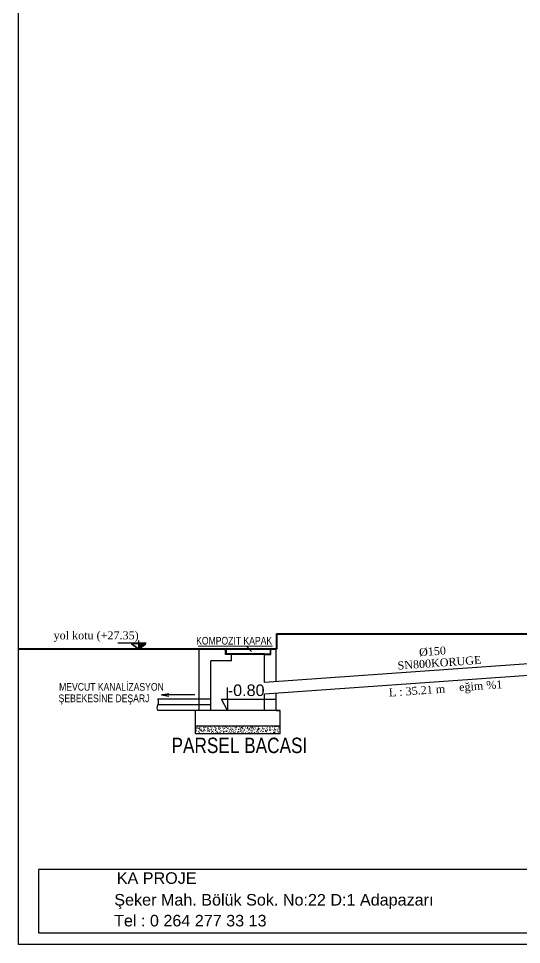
# Model space of a CAD drawing. Header units: centimetres. Extents: x 14449 to 53524, y -19051 to -10746.
# Drawn here: x 19683 to 20336, y -18783 to -17581 of the extents above; entities that cross this region are included whole.
import ezdxf

# ---------------------------------------------------------------- set-up
doc = ezdxf.new("R2010")
doc.units = ezdxf.units.CM
for name, color, linetype, lineweight in [('1', 8, 'Continuous', 9), ('rtm-sembol kot yazı', 7, 'Continuous', 20), ('rtm-tas_betonarme', 50, 'Continuous', 40)]:
    doc.layers.add(name, color=color, linetype=linetype, lineweight=lineweight)
for name, color, linetype in [('2', 2, 'Continuous'), ('3', 7, 'Continuous'), ('4', 4, 'Continuous'), ('Aks', 7, 'Continuous'), ('DIM', 1, 'Continuous'), ('KALIN', 4, 'Continuous'), ('Kesit_Kot', 7, 'Continuous'), ('KOT', 1, 'Continuous'), ('SECTION_ELEVATION', 1, 'Continuous'), ('Yazi', 7, 'Continuous')]:
    doc.layers.add(name, color=color, linetype=linetype)
doc.styles.add('arial_1_18', font='arial.ttf', dxfattribs={"height": 0.2})
doc.styles.get("Standard").update_dxf_attribs({"font": 'arial.ttf'})
doc.styles.add('VAZ-OLCU', font='times.ttf', dxfattribs={"height": 60})

# ---------------------------------------------------------------- blocks, each defined once
blk = doc.blocks.new('kotson')
at = {"layer": 'KOT'}
blk.add_hatch(color=256, dxfattribs=at).paths.add_polyline_path([(0.3, 13.6), (18, 0), (18, 13.6)])
for p, q in [((70, 16), (0, 16)), ((18, 0), (0.3, 13.6)), ((0.3, 13.6), (35.6, 13.6)), ((18, 0), (18, 21.9)), ((35.6, 13.6), (18, 0)), ((18, 0), (35.6, 13.6)), ((18, 0), (18, 13.6)), ((18, 0), (-33.7, 0))]:
    blk.add_line(p, q, dxfattribs=at)

msp = doc.modelspace()

# ---------------------------------------------------------------- hatches: boundary and pattern name
at = {"layer": '1'}
h = msp.add_hatch(dxfattribs=at)
h.set_pattern_fill('AR-CONC', color=2, style=0)
h.set_pattern_definition([(50, (26396.5814, -15717.981), (7.172602, -0.6275213), [0.75, -8.25]), (355, (26396.5814, -15717.981), (-1.387513, 7.521921), [0.6, -6.6]), (100.4514, (26397.179, -15718.0334), (5.785094, 6.8943954), [0.637402, -7.011421]), (46.1842, (26396.581, -15715.981), (10.67241, -1.65519), [1.125, -12.375]), (96.6356, (26397.471, -15716.119), (9.346627, 9.741179), [0.956103, -10.51713]), (351.1842, (26396.581, -15715.981), (9.34662, 9.741186), [0.9, -9.9]), (21, (26397.5814, -15716.481), (5.9690705, -4.026189), [0.75, -8.25]), (326, (26397.5814, -15716.481), (2.433153, 7.2515005), [0.6, -6.6]), (71.4514, (26398.079, -15716.8166), (8.402226, 3.225305), [0.637402, -7.011421]), (37.5, (26396.5814, -15717.981), (0.12159855, 3.3289385), [0, -6.52, 0, -6.7, 0, -6.625]), (7.5, (26396.5814, -15717.981), (2.6306954, 3.9441171), [0, -3.82, 0, -6.37, 0, -2.525]), (327.5, (26394.3514, -15717.981), (5.3382244, -0.2255487), [0, -2.5, 0, -7.8, 0, -10.35]), (317.5, (26393.3514, -15717.981), (5.8318617, 1.0010498), [0, -3.25, 0, -5.18, 0, -7.35])])
h.paths.add_polyline_path([(20022.8, -18499.8), (20022.8, -18509.8), (19912.8, -18509.8), (19912.8, -18499.8)])

# ---------------------------------------------------------------- linework, layer by layer
at = {"color": 2, "lineweight": 25}
for points in [[(19683, -16583.5), (22043.1, -16583.5), (22043.1, -18783.5), (19683, -18783.5)], [(22026.9, -18686.1), (19709.1, -18686.1), (19709.1, -18768.5), (22026.9, -18768.5)]]:
    msp.add_lwpolyline(points, close=True, dxfattribs=at)
at = {"layer": '1', "color": 2}
for p, q in [((19916.4, -18396.1), (20013, -18396.1)), ((19979.3, -18396.1), (19985.9, -18402.8))]:
    msp.add_line(p, q, dxfattribs=at)
at = {"layer": '2'}
for p, q in [((19912.8, -18509.8), (19912.8, -18499.8)), ((20022.8, -18509.8), (20022.8, -18499.8)), ((20022.8, -18509.8), (19912.8, -18509.8))]:
    msp.add_line(p, q, dxfattribs=at)
at = {"layer": '3'}
for p, q in [((20687.3, -18395), (20002.8, -18443.2)), ((19951.8, -18407), (19951.8, -18400)), ((20009.8, -18407), (19951.8, -18407)), ((19952.8, -18400), (19952.8, -18405)), ((20002.8, -18406), (19953.8, -18406)), ((20002.8, -18406), (20008.8, -18406)), ((20002.8, -18407), (20010.8, -18407)), ((20688.1, -18410), (20002.8, -18458.2)), ((20009.8, -18400), (20009.8, -18405)), ((20010.8, -18407), (20010.8, -18400)), ((19932.8, -18464.8), (19864, -18464.8)), ((19958.4, -18479.8), (19864, -18479.8))]:
    msp.add_line(p, q, dxfattribs=at)
for centre, start, end in [((19953.8, -18405), 180, 270), ((20008.8, -18405), 270, 0)]:
    msp.add_arc(centre, 1, start, end, dxfattribs=at)
at = {"layer": '4'}
for p, q in [((19917.8, -18443), (19917.8, -18400)), ((19959.8, -18415), (19959.8, -18406)), ((20001.8, -18407), (20009.8, -18407)), ((20002.8, -18443.2), (20002.8, -18407)), ((20017.8, -18442.4), (20017.8, -18400)), ((19932.8, -18443), (19932.8, -18415)), ((19959.8, -18415), (19932.8, -18415)), ((19917.8, -18479.8), (19917.8, -18429.9)), ((19932.8, -18479.8), (19932.8, -18429.9)), ((20017.8, -18479.8), (20017.8, -18457.5)), ((20002.8, -18479.8), (20002.8, -18458.2)), ((19912.8, -18499.8), (19912.8, -18479.8)), ((19917.8, -18479.8), (19912.8, -18479.8)), ((20022.8, -18479.8), (19922.8, -18479.8)), ((20017.8, -18479.8), (20022.8, -18479.8)), ((20022.8, -18499.8), (20022.8, -18479.8)), ((20022.8, -18499.8), (19912.8, -18499.8))]:
    msp.add_line(p, q, dxfattribs=at)
at = {"layer": 'Aks'}
msp.add_line((19932.8, -18472.3), (19864, -18472.3), dxfattribs=at)
at = {"layer": 'DIM', "color": 2}
for p, q in [((19868.7, -18459.3), (19878.2, -18457.4)), ((19912.2, -18459.3), (19868.7, -18459.3)), ((19868.7, -18459.3), (19878.3, -18461.1))]:
    msp.add_line(p, q, dxfattribs=at)
for centre, radius, start, end in [((19857.1, -18468.5), 7.9, 331.6445, 28.3555), ((19868.4, -18476), 5.76, 139.3597, 220.6403)]:
    msp.add_arc(centre, radius, start, end, dxfattribs=at)
at = {"layer": 'Kesit_Kot', "color": 128}
msp.add_line((19918.4, -18400), (19905.8, -18400), dxfattribs=at)
msp.add_line((19918.4, -18400), (19905.8, -18400), dxfattribs=at)
at = {"layer": 'rtm-tas_betonarme'}
for p, q in [((20018.3, -18380), (20688, -18380)), ((20018.3, -18380), (20018.3, -18400)), ((19951.8, -18400), (19683, -18400)), ((20009.8, -18400), (19942.8, -18400)), ((20010.8, -18400), (19943.8, -18400)), ((20018.3, -18400), (20010.3, -18400)), ((20017.8, -18400), (20010.8, -18400))]:
    msp.add_line(p, q, dxfattribs=at)
at = {"layer": 'SECTION_ELEVATION', "color": 230}
for p, q in [((19954.4, -18464.8), (19954.4, -18449.8)), ((19954.4, -18479.8), (19946.9, -18464.8)), ((19946.9, -18464.8), (19954.4, -18464.8)), ((19954.4, -18464.8), (19954.4, -18479.8)), ((19954.4, -18464.8), (20017.9, -18464.8))]:
    msp.add_line(p, q, dxfattribs=at)

# ---------------------------------------------------------------- block references
at = {"layer": 'KOT', "xscale": -0.525, "yscale": 0.525, "zscale": 0.525}
msp.add_blockref('kotson', (19848.7, -18400), dxfattribs=at)

# ---------------------------------------------------------------- texts
at = {"layer": 'KALIN', "color": 2, "ltscale": 0.1, "width": 0.8}
for s, height, p in [('KOMPOZIT KAPAK ', 10, (19913.8, -18394)), ('MEVCUT KANALİZASYON', 10, (19735.8, -18453.9)), ('ŞEBEKESİNE DEŞARJ', 10, (19735.1, -18468.8)), ('PARSEL BACASI', 20, (19881.8, -18534.9))]:
    msp.add_text(s, height=height, dxfattribs=at).set_placement(p)
at = {"layer": 'rtm-sembol kot yazı', "style": 'VAZ-OLCU'}
msp.add_text('yol kotu (+27.35) ', height=10.4, dxfattribs=at).set_placement((19728.6, -18387.2, -91.9))
msp.add_text('Ø150', height=10.4, rotation=4.0261, dxfattribs=at).set_placement((20203.8, -18409.2, 0))
at = {"layer": 'rtm-sembol kot yazı', "char_height": 10.4, "width": 101.345, "attachment_point": 7, "style": 'VAZ-OLCU'}
for s, insert, rotation in [('{\\fTimes New Roman|b0|i0|c162|p18; SN800KORUGE}', (20175.8, -18426.7, 0), 4.0261), ('{\\fTimes New Roman|b0|i0|c162|p18;eğim %1}', (20256, -18458, 0), 4.0249), ('{\\fTimes New Roman|b0|i0|c162|p18;L : 35.21 m}', (20164.5, -18461.8, 0), 4.0249)]:
    msp.add_mtext(s, dxfattribs=dict(at, insert=insert, rotation=rotation))
at = {"layer": 'SECTION_ELEVATION', "color": 230}
msp.add_text('-0.80', height=15, dxfattribs=at).set_placement((19954.9, -18460.8))
at = {"layer": 'Yazi', "color": 7, "linetype": 'Continuous', "style": 'arial_1_18'}
for s, p in [('KA PROJE', (19810.7, -18704.7)), ('Şeker Mah. Bölük Sok. No:22 D:1 Adapazarı', (19807.5, -18732.9)), ('Tel : 0 264 277 33 13', (19807.2, -18760))]:
    msp.add_text(s, height=15, dxfattribs=at).set_placement(p)

doc.saveas('drawing.dxf')
